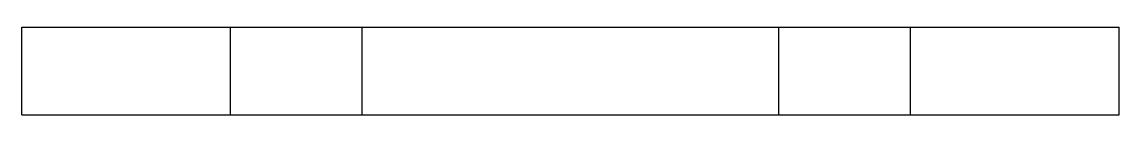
# Model space of a CAD drawing. Header units: millimetres. Extents: x 0 to 200, y 0 to 16.
import ezdxf

# ---------------------------------------------------------------- set-up
doc = ezdxf.new("R2010")
doc.units = ezdxf.units.MM

msp = doc.modelspace()

# ---------------------------------------------------------------- linework, layer by layer
at = {"layer": 'P2', "ltscale": 0.3}
for p, q in [((0, 16), (50, 16)), ((0, 0), (0, 16)), ((38, 0), (38, 16)), ((50, 16), (150, 16)), ((62, 0), (62, 16)), ((138, 0), (138, 16)), ((150, 16), (200, 16)), ((162, 0), (162, 16)), ((200, 0), (200, 16)), ((0, 0), (50, 0)), ((50, 0), (150, 0)), ((150, 0), (200, 0))]:
    msp.add_line(p, q, dxfattribs=at)

doc.saveas('drawing.dxf')
